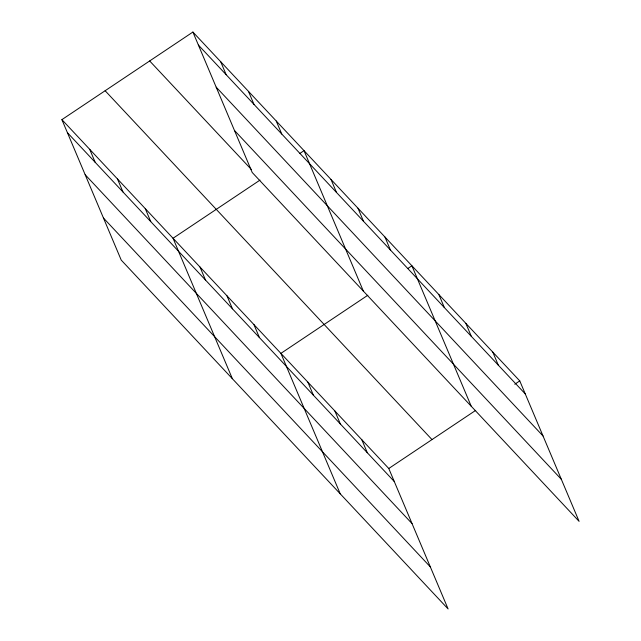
<?xml version="1.0" encoding="UTF-8"?>
<svg xmlns="http://www.w3.org/2000/svg" width="641" height="641" viewBox="0 0 641 641"><rect width="100%" height="100%" fill="white"/><g stroke="black" fill="none" stroke-linecap="round" stroke-linejoin="round"><path stroke-width="0.96" d="M61.905 119.643L388.775 468.499L448.099 608.95L121.237 260.102L61.905 119.643L192.901 32.05L519.763 380.898L579.095 521.357L252.225 172.501L192.901 32.05M259.982 180.121L173.038 238.26L232.371 378.711M299.876 153.439L304.034 150.659L363.359 291.11M367.846 295.237L280.91 353.375L340.235 493.826M407.74 268.563L411.899 265.783L471.231 406.234M388.775 468.499L475.71 410.36M514.779 384.239L519.763 380.898M198.398 45.07L525.267 393.927M216.161 87.128L543.031 435.976M234.462 130.452L561.332 479.3M149.674 60.959L251.32 169.44M105.132 90.742L432.002 439.59M67.409 132.671L394.271 481.519M85.173 174.721L412.035 523.577M103.473 218.044L430.335 566.9M492.801 352.125L498.297 365.146M465.831 323.344L471.335 336.365M438.869 294.564L444.365 307.584M384.937 237.002L390.433 250.022M357.966 208.221L363.471 221.241M330.996 179.44L336.501 192.46M276.247 121.005L281.752 134.033M248.468 91.359L253.964 104.379M220.68 61.704L226.185 74.725M361.804 439.718L367.309 452.738M334.842 410.937L340.339 423.957M307.872 382.156L313.377 395.185M253.94 324.594L259.445 337.623M226.97 295.813L232.475 308.842M200.008 267.033L205.505 280.061M145.259 208.605L150.755 221.626M117.471 178.951L122.976 191.971M89.692 149.297L95.189 162.325"/></g></svg>
